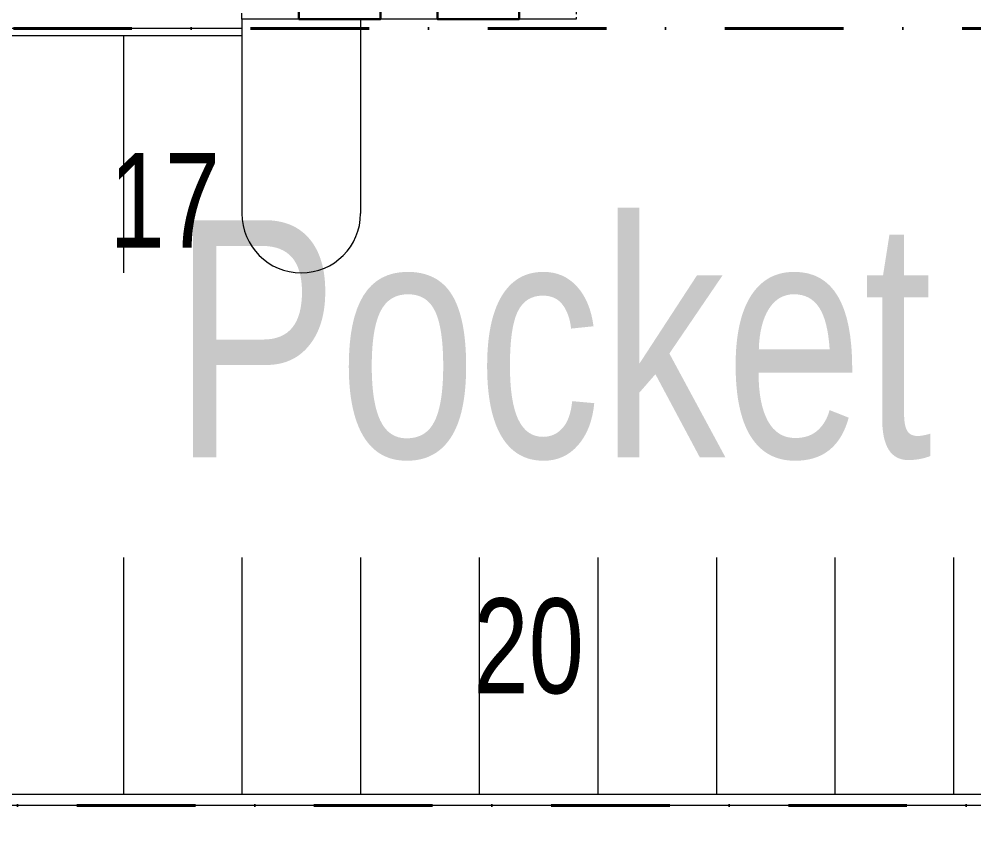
# Model space of a CAD drawing. Header units: inches. Extents: x 5542223 to 12533222, y 497239 to 5189502.
# Drawn here: x 6839344 to 6859471, y 1998263 to 2015378 of the extents above; entities that cross this region are included whole.
import ezdxf

# ---------------------------------------------------------------- set-up
doc = ezdxf.new("R2010")
doc.units = ezdxf.units.IN
doc.header["$MEASUREMENT"] = 0
doc.linetypes.add('DASHDOT', pattern=[1, 0.5, -0.25, 0, -0.25])
doc.linetypes.add('HIDDEN', pattern=[0.375, 0.25, -0.125])
doc.layers.get('0').update_dxf_attribs({"color": 1})
for name, color, linetype, lineweight in [('Area_parking', 7, 'DASHDOT', 40), ('col', 7, 'Continuous', 30), ('PARKING NO TXT', 7, 'Continuous', 9), ('Parking_Text', 7, 'Continuous', 18), ('PROJECTION', 7, 'HIDDEN', 18), ('Road', 7, 'Continuous', 15), ('S_Parkingbays', 7, 'Continuous', 13), ('WALL', 7, 'Continuous', 30), ('wall_ele', 7, 'Continuous', 18)]:
    doc.layers.add(name, color=color, linetype=linetype, lineweight=lineweight)
doc.styles.add('Parking_txt', font='arial.ttf', dxfattribs={"width": 0.75})

# ---------------------------------------------------------------- blocks, each defined once
blk = doc.blocks.new('B.HosEdge')
at = {"layer": 'PROJECTION', "ltscale": 500}
blk.add_lwpolyline([(17305, -23458), (17305, -24058), (10260, -24058), (10260, -23458)], dxfattribs=at)
at = {"layer": 'WALL'}
for points in [[(11460, -23228), (13182, -23228), (13182, -24058), (11460, -24058), (11460, -23228)], [(14382, -23228), (16105, -23228), (16105, -24058), (14382, -24058), (14382, -23228)]]:
    blk.add_lwpolyline(points, dxfattribs=at)
at = {"layer": 'wall_ele', "ltscale": 4}
for p, q in [((11460, -24058), (10360, -24058)), ((14382, -24058), (13182, -24058)), ((17205, -24058), (16105, -24058))]:
    blk.add_line(p, q, dxfattribs=at)

msp = doc.modelspace()

# ---------------------------------------------------------------- linework, layer by layer
msp.add_circle((6864263.374, 1819279.277), 1322040.52)
at = {"layer": 'Area_parking', "ltscale": 5000}
msp.add_lwpolyline([(6799222.139, 2015177.789), (6928062.139, 2015177.789), (6928062.139, 1998797.789), (6799222.139, 1998797.789)], close=True, dxfattribs=at)
at = {"layer": 'Road'}
for p, q in [((6844042.133, 2015377.789), (6844042.133, 2011277.789)), ((6846542.133, 2015377.789), (6846542.133, 2011277.789)), ((6844042.133, 2015177.789), (6799452.139, 2015177.789)), ((6844042.133, 2015027.789), (6801542.133, 2015027.789)), ((6927832.139, 1999027.789), (6799452.139, 1999027.789)), ((6928062.139, 1998797.789), (6799222.139, 1998797.789))]:
    msp.add_line(p, q, dxfattribs=at)
msp.add_arc((6845292.133, 2011277.789), 1250, 180, 0, dxfattribs=at)
at = {"layer": 'S_Parkingbays', "ltscale": 6000}
for p, q in [((6841542.133, 2015027.789), (6841542.133, 2010027.789)), ((6841542.133, 2004027.789), (6841542.133, 1999027.789)), ((6844042.133, 2004027.789), (6844042.133, 1999027.789)), ((6846542.133, 2004027.789), (6846542.133, 1999027.789)), ((6849042.133, 2004027.789), (6849042.133, 1999027.789)), ((6851542.133, 2004027.789), (6851542.133, 1999027.789)), ((6854042.133, 2004027.789), (6854042.133, 1999027.789)), ((6856542.133, 2004027.789), (6856542.133, 1999027.789)), ((6859042.133, 2004027.789), (6859042.133, 1999027.789))]:
    msp.add_line(p, q, dxfattribs=at)

# ---------------------------------------------------------------- block references
at = {"layer": 'col'}
msp.add_blockref('B.HosEdge', (6833782.133, 2039436.199), dxfattribs=at)

# ---------------------------------------------------------------- texts
at = {"layer": 'PARKING NO TXT', "style": 'Parking_txt', "width": 0.75}
for s, p in [('17', (6841251.815, 2010555.675)), ('20', (6848919.768, 2001164.451))]:
    msp.add_text(s, height=2000, dxfattribs=at).set_placement(p)
at = {"layer": 'Parking_Text', "style": 'Parking_txt', "width": 0.75}
msp.add_text('Pocket 14', height=5000, dxfattribs=at).set_placement((6842581.001, 2006138.005))

doc.saveas('drawing.dxf')
